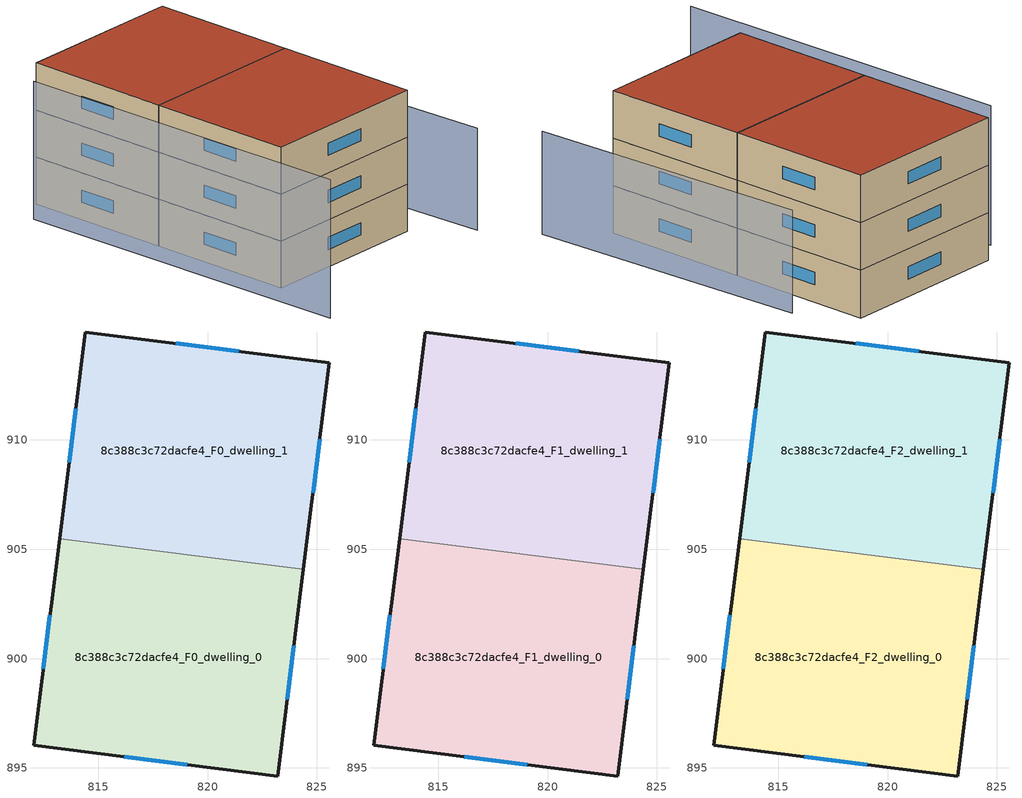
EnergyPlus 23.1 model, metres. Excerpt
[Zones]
8c388c3c72dacfe4_F0_dwelling_0
 floor ground (EU_floor_Construction): 824.39,904.09 823.2,894.63 812.05,896.03 813.23,905.48 z0
 wall outside (EU_wall_Construction): 813.23,905.48 812.05,896.03 823.2,894.63 824.39,904.09 z0:3
 wall to 8c388c3c72dacfe4_F0_dwelling_1 (EU_wall_Construction): 824.39,904.09 813.23,905.48 z0:3
 window (EU_Window_Construction): 823.64,898.14 823.95,900.58 / 816.19,895.51 819.06,895.15 / 812.79,901.98 812.49,899.54 z1.11:1.89
8c388c3c72dacfe4_F0_dwelling_1
 floor ground (EU_floor_Construction): 825.57,913.54 824.39,904.09 813.23,905.48 814.42,914.94 z0
 wall outside (EU_wall_Construction): 824.39,904.09 825.57,913.54 814.42,914.94 813.23,905.48 z0:3
 window (EU_Window_Construction): 813.98,911.43 813.67,908.99 / 821.43,914.06 818.56,914.42 / 824.83,907.59 825.13,910.03 z1.11:1.89
8c388c3c72dacfe4_F1_dwelling_0
 floor to 8c388c3c72dacfe4_F0_dwelling_0 (EU_floor_Construction): 824.39,904.09 823.2,894.63 812.05,896.03 813.23,905.48 z3
 wall outside (EU_wall_Construction): 813.23,905.48 812.05,896.03 823.2,894.63 824.39,904.09 z3:6
 wall to 8c388c3c72dacfe4_F1_dwelling_1 (EU_wall_Construction): 824.39,904.09 813.23,905.48 z3:6
 window (EU_Window_Construction): 823.64,898.14 823.95,900.58 / 816.19,895.51 819.06,895.15 / 812.79,901.98 812.49,899.54 z4.11:4.89
8c388c3c72dacfe4_F1_dwelling_1
 floor to 8c388c3c72dacfe4_F0_dwelling_1 (EU_floor_Construction): 825.57,913.54 824.39,904.09 813.23,905.48 814.42,914.94 z3
 wall outside (EU_wall_Construction): 824.39,904.09 825.57,913.54 814.42,914.94 813.23,905.48 z3:6
 window (EU_Window_Construction): 813.98,911.43 813.67,908.99 / 821.43,914.06 818.56,914.42 / 824.83,907.59 825.13,910.03 z4.11:4.89
8c388c3c72dacfe4_F2_dwelling_0
 floor to 8c388c3c72dacfe4_F1_dwelling_0 (EU_floor_Construction): 824.39,904.09 823.2,894.63 812.05,896.03 813.23,905.48 z6
 wall outside (EU_wall_Construction): 813.23,905.48 812.05,896.03 823.2,894.63 824.39,904.09 z6:9
 wall to 8c388c3c72dacfe4_F2_dwelling_1 (EU_wall_Construction): 824.39,904.09 813.23,905.48 z6:9
 window (EU_Window_Construction): 823.64,898.14 823.95,900.58 / 816.19,895.51 819.06,895.15 / 812.79,901.98 812.49,899.54 z7.11:7.89
 roof outside (EU_roof_Construction): 823.2,894.63 824.39,904.09 813.23,905.48 812.05,896.03 z9
8c388c3c72dacfe4_F2_dwelling_1
 floor to 8c388c3c72dacfe4_F1_dwelling_1 (EU_floor_Construction): 825.57,913.54 824.39,904.09 813.23,905.48 814.42,914.94 z6
 wall outside (EU_wall_Construction): 824.39,904.09 825.57,913.54 814.42,914.94 813.23,905.48 z6:9
 window (EU_Window_Construction): 813.98,911.43 813.67,908.99 / 821.43,914.06 818.56,914.42 / 824.83,907.59 825.13,910.03 z7.11:7.89
 roof outside (EU_roof_Construction): 824.39,904.09 825.57,913.54 814.42,914.94 813.23,905.48 z9
shading: 825.62,891.31 827.2,909.84 z0:6.5; 812.45,913.8 809.96,891.17 z0:8.8
[Building]
EU S2 Campaign: North Axis=0; Terrain=City; Solar Distribution=FullExterior
[Site:Location]
Cape.Town.Intl.AP: Latitude=-33.965; Longitude=18.602; Time Zone=2; Elevation=46
[SizingPeriod:WeatherFileDays]
AnnualSizingPeriod: Begin Month=1; Begin Day of Month=1; End Month=12; End Day of Month=31; Day of Week for Start Day=Monday; Use Weather File Daylight Saving Period=No; Use Weather File Rain and Snow Indicators=No
[MATERIAL]
EU_InternalMass_Material: Roughness=MediumRough; Thickness=0.1; Conductivity=1; Density=1800; Specific Heat=900; Thermal Absorptance=0.9; Solar Absorptance=0.7; Visible Absorptance=0.7
[MATERIAL:NOMASS] Roughness=MediumRough; Thermal Absorptance=0.9; Solar Absorptance=0.7; Visible Absorptance=0.7
Name | Thermal Resistance
EU_wall_NoMass | 0.457447
EU_roof_NoMass | 0.416234
EU_floor_NoMass | 1.09226
[WINDOWMATERIAL:SIMPLEGLAZINGSYSTEM]
EU_Window_SimpleGlazing: UFactor=4.7504; Solar Heat Gain Coefficient=0.85; Visible Transmittance=0.85
[CONSTRUCTION]
EU_wall_Construction: EU_wall_NoMass
EU_roof_Construction: EU_roof_NoMass
EU_floor_Construction: EU_floor_NoMass
EU_Window_Construction: EU_Window_SimpleGlazing
EU_InternalMass_Construction: EU_InternalMass_Material
[ZONE] Type=1; Multiplier=1; Ceiling Height=autocalculate; Volume=321.305; Floor Area=autocalculate; Part of Total Floor Area=Yes
8c388c3c72dacfe4_F0_dwelling_0; 8c388c3c72dacfe4_F1_dwelling_0; 8c388c3c72dacfe4_F2_dwelling_0; 8c388c3c72dacfe4_F0_dwelling_1; 8c388c3c72dacfe4_F1_dwelling_1; 8c388c3c72dacfe4_F2_dwelling_1
[INTERNALMASS] Construction=EU_InternalMass_Construction; Surface Area=107.102
Name | Zone or ZoneList
8c388c3c72dacfe4_F0_dwelling_0_EU_InternalMass | 8c388c3c72dacfe4_F0_dwelling_0
8c388c3c72dacfe4_F0_dwelling_1_EU_InternalMass | 8c388c3c72dacfe4_F0_dwelling_1
8c388c3c72dacfe4_F1_dwelling_0_EU_InternalMass | 8c388c3c72dacfe4_F1_dwelling_0
8c388c3c72dacfe4_F1_dwelling_1_EU_InternalMass | 8c388c3c72dacfe4_F1_dwelling_1
8c388c3c72dacfe4_F2_dwelling_0_EU_InternalMass | 8c388c3c72dacfe4_F2_dwelling_0
8c388c3c72dacfe4_F2_dwelling_1_EU_InternalMass | 8c388c3c72dacfe4_F2_dwelling_1
[OTHEREQUIPMENT] Fuel Type=Electricity; Design Level Calculation Method=Watts/Area; Power per Zone Floor Area=1; Fraction Latent=0; Fraction Radiant=0; Fraction Lost=0; Carbon Dioxide Generation Rate=0; EndUse Subcategory=EU_Step8_InternalGains
Name | Zone or ZoneList or Space or SpaceList | Schedule
EU_Step8_InternalGain_8c388c3c72dacfe4_F0_dwelling_0_f000 | 8c388c3c72dacfe4_F0_dwelling_0 | EU_Step8_GainSchedule_8c388c3c72dacfe4_F0_dwelling_0_f000
EU_Step8_InternalGain_8c388c3c72dacfe4_F0_dwelling_1_f000 | 8c388c3c72dacfe4_F0_dwelling_1 | EU_Step8_GainSchedule_8c388c3c72dacfe4_F0_dwelling_1_f000
EU_Step8_InternalGain_8c388c3c72dacfe4_F1_dwelling_0_f000 | 8c388c3c72dacfe4_F1_dwelling_0 | EU_Step8_GainSchedule_8c388c3c72dacfe4_F1_dwelling_0_f000
EU_Step8_InternalGain_8c388c3c72dacfe4_F1_dwelling_1_f000 | 8c388c3c72dacfe4_F1_dwelling_1 | EU_Step8_GainSchedule_8c388c3c72dacfe4_F1_dwelling_1_f000
EU_Step8_InternalGain_8c388c3c72dacfe4_F2_dwelling_0_f000 | 8c388c3c72dacfe4_F2_dwelling_0 | EU_Step8_GainSchedule_8c388c3c72dacfe4_F2_dwelling_0_f000
EU_Step8_InternalGain_8c388c3c72dacfe4_F2_dwelling_1_f000 | 8c388c3c72dacfe4_F2_dwelling_1 | EU_Step8_GainSchedule_8c388c3c72dacfe4_F2_dwelling_1_f000
[ZONEVENTILATION:DESIGNFLOWRATE] Schedule=EU_AlwaysOn; Design Flow Rate Calculation Method=AirChanges/Hour; Air Changes per Hour=0.690967; Ventilation Type=Natural; Fan Pressure Rise=0; Fan Total Efficiency=1; Constant Term Coefficient=1; Temperature Term Coefficient=0; Velocity Term Coefficient=0; Velocity Squared Term Coefficient=0; Minimum Indoor Temperature=-100; Maximum Indoor Temperature=100; Delta Temperature=-100; Minimum Outdoor Temperature=-100; Maximum Outdoor Temperature=100; Maximum Wind Speed=40
Name | Zone or ZoneList or Space or SpaceList
EU_ConstantAir_8c388c3c72dacfe4_F0_dwelling_0 | 8c388c3c72dacfe4_F0_dwelling_0
EU_ConstantAir_8c388c3c72dacfe4_F0_dwelling_1 | 8c388c3c72dacfe4_F0_dwelling_1
EU_ConstantAir_8c388c3c72dacfe4_F1_dwelling_0 | 8c388c3c72dacfe4_F1_dwelling_0
EU_ConstantAir_8c388c3c72dacfe4_F1_dwelling_1 | 8c388c3c72dacfe4_F1_dwelling_1
EU_ConstantAir_8c388c3c72dacfe4_F2_dwelling_0 | 8c388c3c72dacfe4_F2_dwelling_0
EU_ConstantAir_8c388c3c72dacfe4_F2_dwelling_1 | 8c388c3c72dacfe4_F2_dwelling_1
[HVACTEMPLATE:THERMOSTAT] Constant Heating Setpoint=20; Constant Cooling Setpoint=50
EU_HeatOnly_8c388c3c72dacfe4_F0_dwelling_0; EU_HeatOnly_8c388c3c72dacfe4_F0_dwelling_1; EU_HeatOnly_8c388c3c72dacfe4_F1_dwelling_0; EU_HeatOnly_8c388c3c72dacfe4_F1_dwelling_1; EU_HeatOnly_8c388c3c72dacfe4_F2_dwelling_0; EU_HeatOnly_8c388c3c72dacfe4_F2_dwelling_1
[HVACTEMPLATE:ZONE:IDEALLOADSAIRSYSTEM] System Availability Schedule=EU_AlwaysOn; Maximum Heating Supply Air Temperature=50; Minimum Cooling Supply Air Temperature=13; Maximum Heating Supply Air Humidity Ratio=0.0156; Minimum Cooling Supply Air Humidity Ratio=0.0077; Heating Limit=NoLimit; Cooling Limit=NoLimit; Heating Availability Schedule=EU_AlwaysOn; Cooling Availability Schedule=EU_CoolingOff; Dehumidification Control Type=ConstantSensibleHeatRatio; Cooling Sensible Heat Ratio=0.7; Dehumidification Setpoint=60; Humidification Control Type=None; Humidification Setpoint=30; Outdoor Air Method=None; Outdoor Air Flow Rate per Person=0.00944; Outdoor Air Flow Rate per Zone Floor Area=0; Outdoor Air Flow Rate per Zone=0; Demand Controlled Ventilation Type=None; Outdoor Air Economizer Type=NoEconomizer; Heat Recovery Type=None; Sensible Heat Recovery Effectiveness=0.7; Latent Heat Recovery Effectiveness=0.65
Name | Template Thermostat
8c388c3c72dacfe4_F0_dwelling_0 | EU_HeatOnly_8c388c3c72dacfe4_F0_dwelling_0
8c388c3c72dacfe4_F0_dwelling_1 | EU_HeatOnly_8c388c3c72dacfe4_F0_dwelling_1
8c388c3c72dacfe4_F1_dwelling_0 | EU_HeatOnly_8c388c3c72dacfe4_F1_dwelling_0
8c388c3c72dacfe4_F1_dwelling_1 | EU_HeatOnly_8c388c3c72dacfe4_F1_dwelling_1
8c388c3c72dacfe4_F2_dwelling_0 | EU_HeatOnly_8c388c3c72dacfe4_F2_dwelling_0
8c388c3c72dacfe4_F2_dwelling_1 | EU_HeatOnly_8c388c3c72dacfe4_F2_dwelling_1
[SIZING:ZONE] Zone Cooling Design Supply Air Temperature Input Method=SupplyAirTemperature; Zone Cooling Design Supply Air Temperature=13; Zone Heating Design Supply Air Temperature Input Method=SupplyAirTemperature; Zone Heating Design Supply Air Temperature=50; Zone Cooling Design Supply Air Humidity Ratio=0.008; Zone Heating Design Supply Air Humidity Ratio=0.008; Cooling Design Air Flow Method=DesignDay; Cooling Design Air Flow Rate=0; Cooling Minimum Air Flow per Zone Floor Area=0.000762; Cooling Minimum Air Flow=0; Cooling Minimum Air Flow Fraction=0.2; Heating Design Air Flow Method=DesignDay; Heating Design Air Flow Rate=0; Heating Maximum Air Flow per Zone Floor Area=0.002032; Heating Maximum Air Flow=0.141576; Heating Maximum Air Flow Fraction=0.3; Account for Dedicated Outdoor Air System=No; Dedicated Outdoor Air System Control Strategy=NeutralSupplyAir; Dedicated Outdoor Air Low Setpoint Temperature for Design=autosize; Dedicated Outdoor Air High Setpoint Temperature for Design=autosize; Zone Load Sizing Method=Sensible Load Only No Latent Load; Zone Latent Cooling Design Supply Air Humidity Ratio Input Method=HumidityRatioDifference; Zone Cooling Design Supply Air Humidity Ratio Difference=0.005; Zone Latent Heating Design Supply Air Humidity Ratio Input Method=HumidityRatioDifference; Zone Humidification Design Supply Air Humidity Ratio Difference=0.005
8c388c3c72dacfe4_F0_dwelling_0; 8c388c3c72dacfe4_F0_dwelling_1; 8c388c3c72dacfe4_F1_dwelling_0; 8c388c3c72dacfe4_F1_dwelling_1; 8c388c3c72dacfe4_F2_dwelling_0; 8c388c3c72dacfe4_F2_dwelling_1
[SCHEDULE:CONSTANT]
Name | Hourly Value
EU_AlwaysOn | 1
EU_CoolingOff | 0
[SCHEDULE:FILE] Column Number=1; Rows to Skip at Top=0; Number of Hours of Data=8760; Column Separator=Comma; Interpolate to Timestep=No; Minutes per Item=60; Adjust Schedule for Daylight Savings=Yes
Name | File
EU_Step8_GainSchedule_8c388c3c72dacfe4_F0_dwelling_0_f000 | ../../schedules/8c388c3c72dacfe4/8c388c3c72dacfe4_F0_dwelling_0_f000_gain.csv
EU_Step8_GainSchedule_8c388c3c72dacfe4_F0_dwelling_1_f000 | ../../schedules/8c388c3c72dacfe4/8c388c3c72dacfe4_F0_dwelling_1_f000_gain.csv
EU_Step8_GainSchedule_8c388c3c72dacfe4_F1_dwelling_0_f000 | ../../schedules/8c388c3c72dacfe4/8c388c3c72dacfe4_F1_dwelling_0_f000_gain.csv
EU_Step8_GainSchedule_8c388c3c72dacfe4_F1_dwelling_1_f000 | ../../schedules/8c388c3c72dacfe4/8c388c3c72dacfe4_F1_dwelling_1_f000_gain.csv
EU_Step8_GainSchedule_8c388c3c72dacfe4_F2_dwelling_0_f000 | ../../schedules/8c388c3c72dacfe4/8c388c3c72dacfe4_F2_dwelling_0_f000_gain.csv
EU_Step8_GainSchedule_8c388c3c72dacfe4_F2_dwelling_1_f000 | ../../schedules/8c388c3c72dacfe4/8c388c3c72dacfe4_F2_dwelling_1_f000_gain.csv
